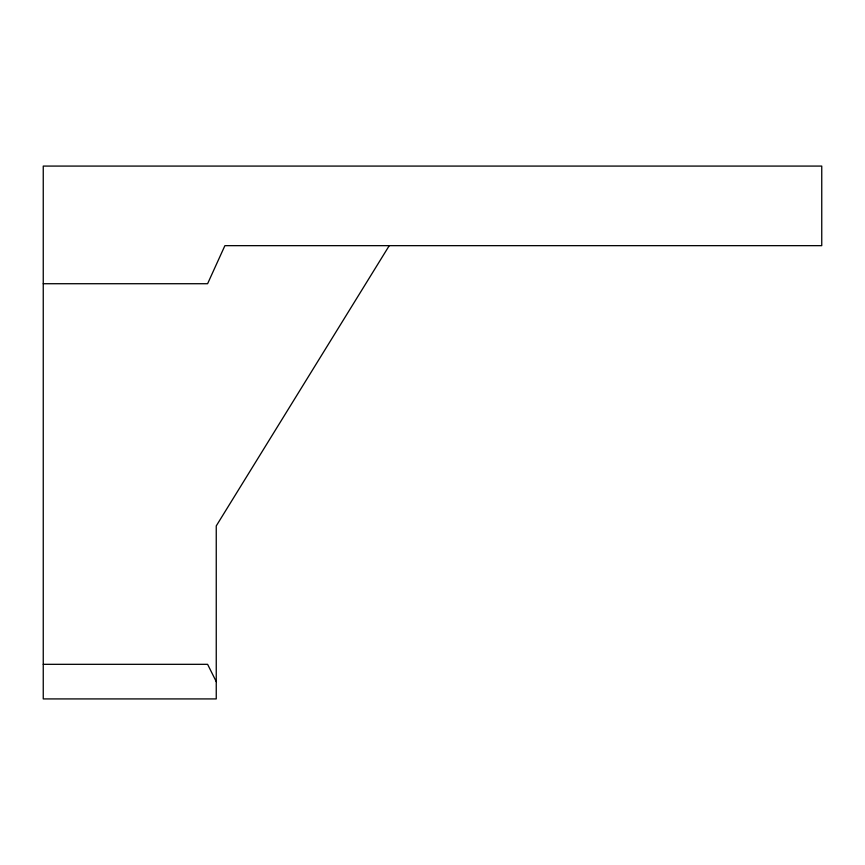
<?xml version="1.0" encoding="UTF-8"?>
<svg xmlns="http://www.w3.org/2000/svg" width="865" height="865" viewBox="0 0 865 865"><rect width="100%" height="100%" fill="white"/><g stroke="black" fill="none" stroke-linecap="round" stroke-linejoin="round"><path stroke-width="1.3" d="M389.25 245.66L216.25 525.92L216.25 698.92L43.25 698.92L43.25 166.08L821.75 166.08L821.75 245.66L224.9 245.66L207.6 283.72L43.25 283.72M43.25 664.32L207.6 664.32L216.25 681.62"/></g></svg>
